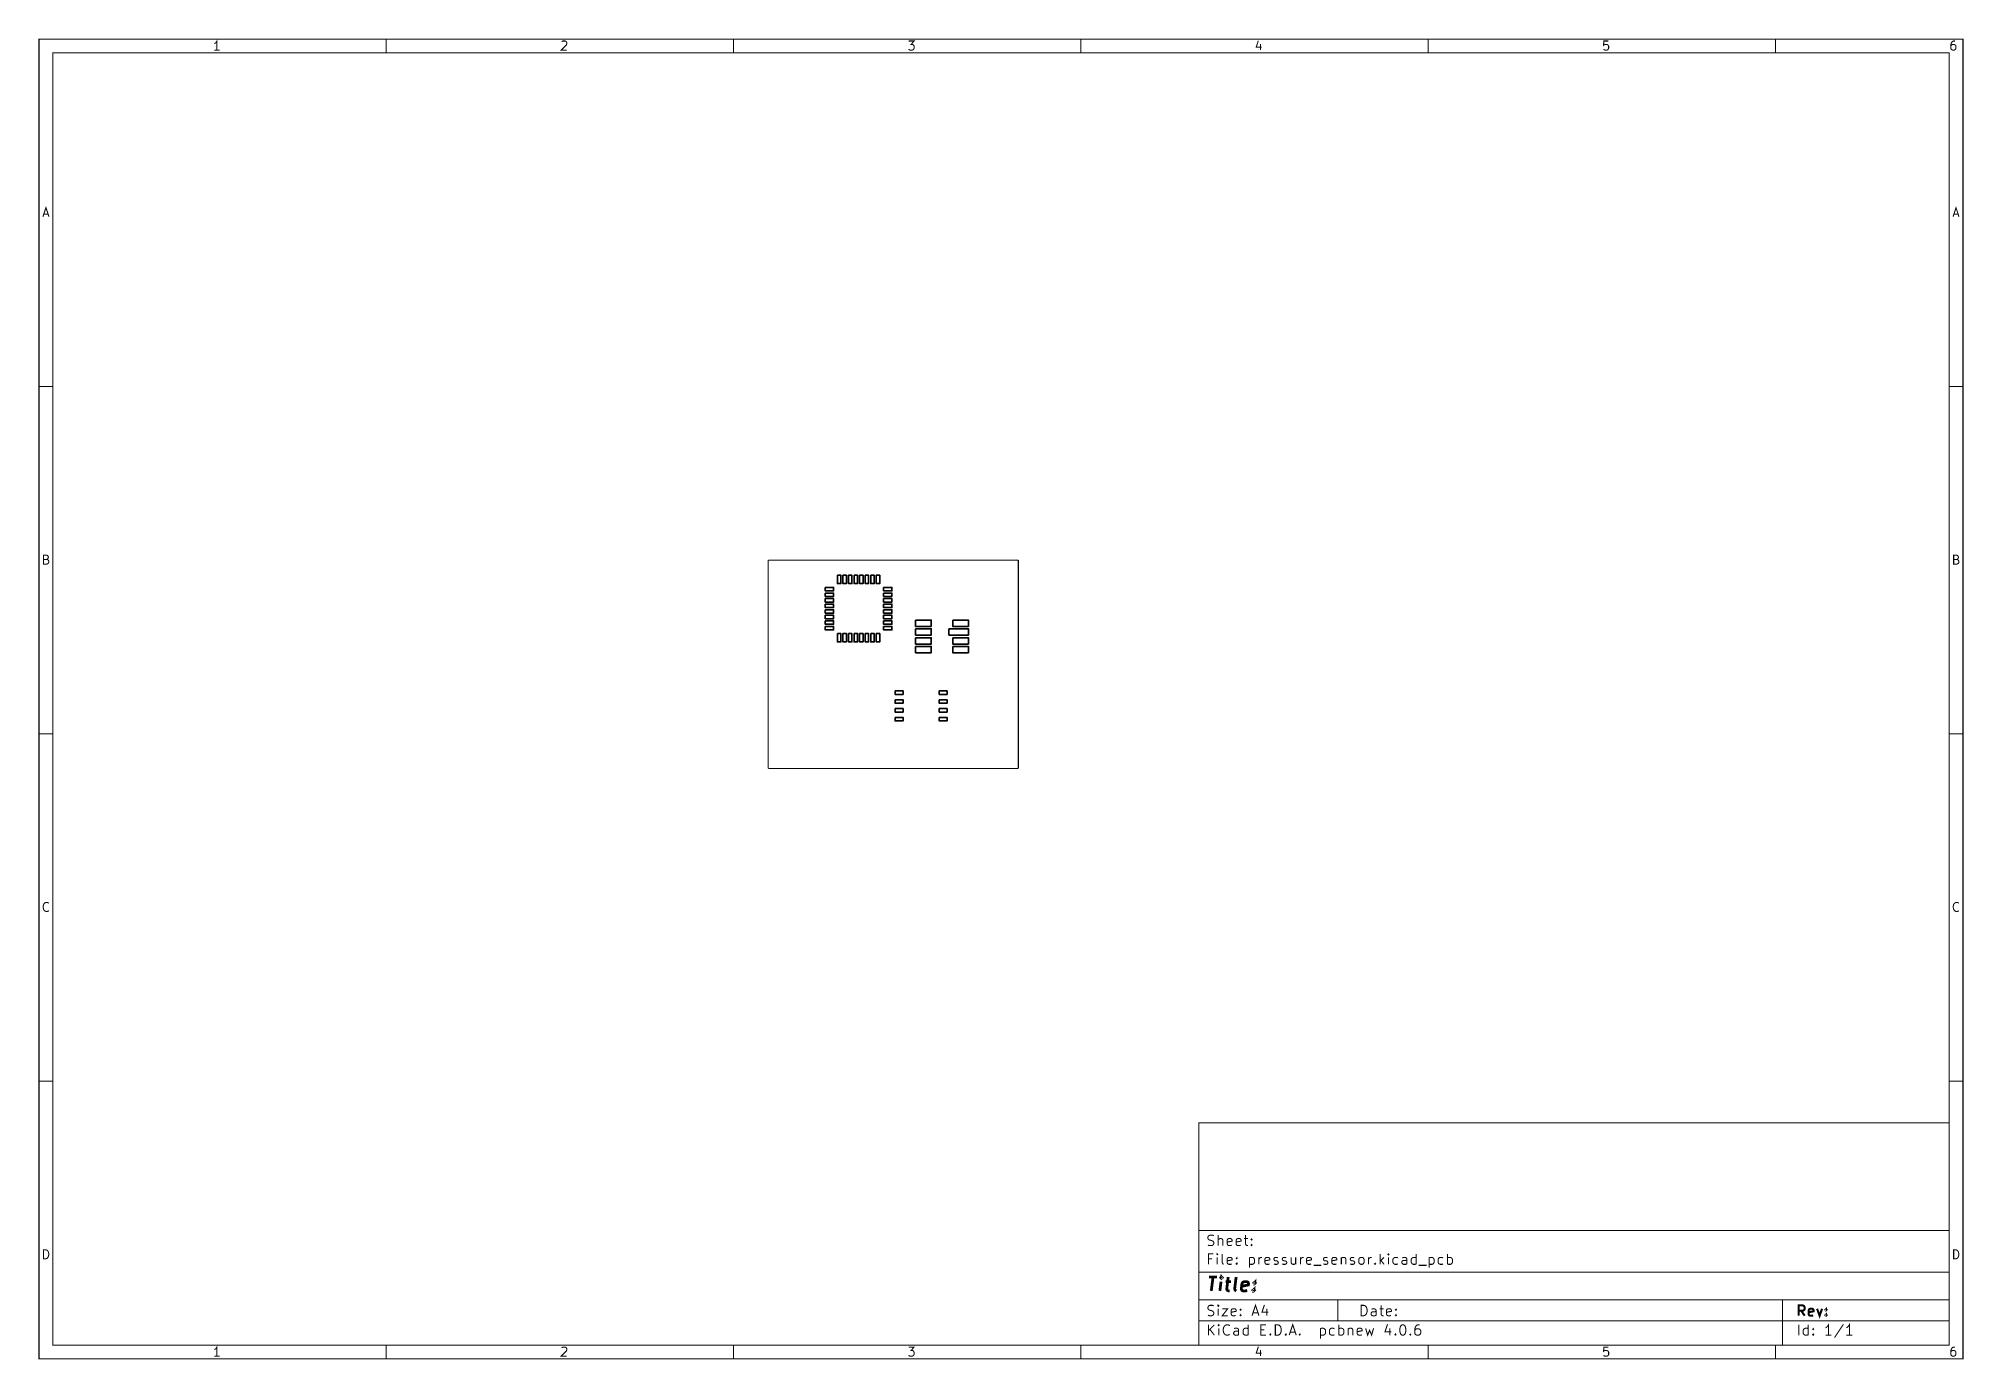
# Model space of a CAD drawing. Extents: x 0.4 to 11.3, y 0.4 to 7.9.
import ezdxf

# ---------------------------------------------------------------- set-up
doc = ezdxf.new("R2010")
doc.units = 0
doc.layers.get('0').update_dxf_attribs({"linetype": 'CONTINUOUS'})

msp = doc.modelspace()

# ---------------------------------------------------------------- linework, layer by layer
at = {"color": 0, "const_width": 0.005906}
for points in [[(0.393718, 7.87429), (11.2993, 7.87429), (11.2993, 0.393664), (0.393718, 0.393664), (0.393718, 7.87429)], [(0.472439, 7.79557), (11.2205, 7.79557), (11.2205, 0.472385), (0.472439, 0.472385), (0.472439, 7.79557)], [(6.96858, 1.73232), (11.2205, 1.73232), (11.2205, 0.472439), (6.96858, 0.472439), (6.96858, 1.73232)], [(0.419596, 0.961426), (0.419596, 1.01264), (0.431803, 1.01264), (0.439074, 1.0102), (0.444011, 1.00532), (0.446397, 1.00043), (0.448893, 0.990722), (0.448893, 0.983399), (0.446397, 0.973633), (0.444011, 0.968696), (0.439074, 0.963867), (0.431803, 0.961426), (0.419596, 0.961426)], [(11.2465, 0.961426), (11.2465, 1.01264), (11.2587, 1.01264), (11.266, 1.0102), (11.2708, 1.00532), (11.2733, 1.00043), (11.2757, 0.990722), (11.2757, 0.983399), (11.2733, 0.973633), (11.2708, 0.968696), (11.266, 0.963867), (11.2587, 0.961426), (11.2465, 0.961426)], [(7.88531, 0.930012), (7.87972, 0.932835), (7.8769, 0.93571), (7.87408, 0.941297), (7.87408, 0.958117), (7.8769, 0.963813), (7.87972, 0.966635), (7.88531, 0.969401), (7.89372, 0.969401), (7.89942, 0.966635), (7.90218, 0.963813), (7.905, 0.958117), (7.905, 0.941297), (7.90218, 0.93571), (7.89942, 0.932835), (7.89372, 0.930012), (7.88531, 0.930012)], [(7.88807, 0.638726), (7.88807, 0.6977), (7.90218, 0.6977), (7.9106, 0.694933), (7.91618, 0.689344), (7.919, 0.683703), (7.92188, 0.672418), (7.92188, 0.664008), (7.919, 0.652724), (7.91618, 0.647136), (7.9106, 0.641493), (7.90218, 0.638726), (7.88807, 0.638726)], [(7.40158, 0.528537), (7.40158, 0.587511), (7.41569, 0.587511), (7.4241, 0.584744), (7.42969, 0.579101), (7.43251, 0.573406), (7.43539, 0.562229), (7.43539, 0.553819), (7.43251, 0.542535), (7.42969, 0.536893), (7.4241, 0.531304), (7.41569, 0.528537), (7.40158, 0.528537)], [(8.12147, 0.587511), (8.12711, 0.587511), (8.13282, 0.584744), (8.13558, 0.581922), (8.1384, 0.576335), (8.14117, 0.564996), (8.14117, 0.550944), (8.1384, 0.53966), (8.13558, 0.534125), (8.13282, 0.531304), (8.12711, 0.528537), (8.12147, 0.528537), (8.11589, 0.531304), (8.11313, 0.534125), (8.11029, 0.53966), (8.10747, 0.550944), (8.10747, 0.564996), (8.11029, 0.576335), (8.11313, 0.581922), (8.11589, 0.584744), (8.12147, 0.587511)]]:
    msp.add_lwpolyline(points, close=True, dxfattribs=at)
at = {"color": 0}
for points, const_width in [([(1.40229, 7.81179), (1.40229, 7.86301), (1.3974, 7.85562), (1.39253, 7.85081), (1.3877, 7.84842)], 0.005906), ([(2.36219, 7.79562), (2.36219, 7.87429)], 0.005906), ([(3.35618, 7.85812), (3.35861, 7.86063), (3.3635, 7.86301), (3.37571, 7.86301), (3.38049, 7.86063), (3.38297, 7.85812), (3.38542, 7.85331), (3.38542, 7.84842), (3.38297, 7.8411), (3.35368, 7.81179), (3.38542, 7.81179)], 0.005906), ([(4.33068, 7.79562), (4.33068, 7.87429)], 0.005906), ([(5.32221, 7.86301), (5.35389, 7.86301), (5.33681, 7.84353), (5.34418, 7.84353), (5.34901, 7.8411), (5.35151, 7.8386), (5.35389, 7.83382), (5.35389, 7.82161), (5.35151, 7.81674), (5.34901, 7.81429), (5.34418, 7.81179), (5.32949, 7.81179), (5.32471, 7.81429), (5.32221, 7.81674)], 0.005906), ([(6.29921, 7.79562), (6.29921, 7.87429)], 0.005906), ([(7.30528, 7.8654), (7.29318, 7.82894), (7.32482, 7.82894)], 0.005906), ([(8.26768, 7.79562), (8.26768, 7.87429)], 0.005906), ([(9.28847, 7.86301), (9.26411, 7.86301), (9.26172, 7.8386), (9.26411, 7.8411), (9.26899, 7.84353), (9.28119, 7.84353), (9.28597, 7.8411), (9.28847, 7.8386), (9.2909, 7.83382), (9.2909, 7.82161), (9.28847, 7.81674), (9.28597, 7.81429), (9.28119, 7.81179), (9.26899, 7.81179), (9.26411, 7.81429), (9.26172, 7.81674)], 0.005906), ([(10.2362, 7.79562), (10.2362, 7.87429)], 0.005906), ([(11.2545, 7.86301), (11.2448, 7.86301), (11.2399, 7.86063), (11.2375, 7.85812), (11.2326, 7.85081), (11.2302, 7.8411), (11.2302, 7.82161), (11.2326, 7.81674), (11.235, 7.81429), (11.2399, 7.81179), (11.2497, 7.81179), (11.2545, 7.81429), (11.257, 7.81674), (11.2594, 7.82161), (11.2594, 7.83382), (11.257, 7.8386), (11.2545, 7.8411), (11.2497, 7.84353), (11.2399, 7.84353), (11.235, 7.8411), (11.2326, 7.8386), (11.2302, 7.83382)], 0.005906), ([(1.41689, 7.81179), (1.3877, 7.81179)], 0.005906), ([(7.31749, 7.84592), (7.31749, 7.81179)], 0.005906), ([(0.416015, 6.86692), (0.432997, 6.91813), (0.450087, 6.86692)], 0.005906), ([(0.42079, 6.88162), (0.445204, 6.88162)], 0.005906), ([(11.2428, 6.86692), (11.2599, 6.91813), (11.2769, 6.86692)], 0.005906), ([(11.2477, 6.88162), (11.2721, 6.88162)], 0.005906), ([(0.393718, 5.90582), (0.472385, 5.90582)], 0.005906), ([(11.2992, 5.90582), (11.2205, 5.90582)], 0.005906), ([(0.436686, 4.92524), (0.444011, 4.92279), (0.446397, 4.92042), (0.448893, 4.91553), (0.448893, 4.90821), (0.446397, 4.90332), (0.444011, 4.90093), (0.439074, 4.89844), (0.419596, 4.89844), (0.419596, 4.9496), (0.436686, 4.9496), (0.441624, 4.94721), (0.444011, 4.94472), (0.446397, 4.93994), (0.446397, 4.935), (0.444011, 4.93012), (0.441624, 4.92774), (0.436686, 4.92524), (0.419596, 4.92524)], 0.005906), ([(11.2635, 4.92524), (11.2708, 4.92279), (11.2733, 4.92042), (11.2757, 4.91553), (11.2757, 4.90821), (11.2733, 4.90332), (11.2708, 4.90093), (11.266, 4.89844), (11.2465, 4.89844), (11.2465, 4.9496), (11.2635, 4.9496), (11.2684, 4.94721), (11.2708, 4.94472), (11.2733, 4.93994), (11.2733, 4.935), (11.2708, 4.93012), (11.2684, 4.92774), (11.2635, 4.92524), (11.2465, 4.92524)], 0.005906), ([(0.393718, 3.93733), (0.472385, 3.93733)], 0.005906), ([(11.2992, 3.93733), (11.2205, 3.93733)], 0.005906), ([(0.448893, 2.93485), (0.446397, 2.9324), (0.439074, 2.9299), (0.43419, 2.9299), (0.426921, 2.9324), (0.422092, 2.93722), (0.419596, 2.94211), (0.41721, 2.95193), (0.41721, 2.95921), (0.419596, 2.96892), (0.422092, 2.97379), (0.426921, 2.97874), (0.43419, 2.98113), (0.439074, 2.98113), (0.446397, 2.97874), (0.448893, 2.97624)], 0.005906), ([(11.2757, 2.93485), (11.2733, 2.9324), (11.266, 2.9299), (11.2611, 2.9299), (11.2538, 2.9324), (11.2489, 2.93722), (11.2465, 2.94211), (11.244, 2.95193), (11.244, 2.95921), (11.2465, 2.96892), (11.2489, 2.97379), (11.2538, 2.97874), (11.2611, 2.98113), (11.266, 2.98113), (11.2733, 2.97874), (11.2757, 2.97624)], 0.005906), ([(0.393718, 1.96881), (0.472385, 1.96881)], 0.005906), ([(11.2992, 1.96881), (11.2205, 1.96881)], 0.005906), ([(6.96847, 1.12212), (11.2205, 1.12212)], 0.005906), ([(7.01921, 1.03912), (7.02761, 1.0363), (7.04172, 1.0363), (7.04731, 1.03912), (7.05007, 1.04199), (7.0529, 1.04763), (7.0529, 1.05322), (7.05007, 1.05881), (7.04731, 1.06163), (7.04172, 1.0644), (7.03039, 1.06733), (7.02479, 1.0701), (7.02197, 1.07292), (7.01921, 1.07845), (7.01921, 1.08409), (7.02197, 1.08984), (7.02479, 1.09261), (7.03039, 1.09543), (7.04449, 1.09543), (7.0529, 1.09261)], 0.005906), ([(7.07818, 1.0363), (7.07818, 1.09543)], 0.005906), ([(7.23292, 1.09543), (7.23292, 1.04481), (7.23568, 1.03912), (7.24132, 1.0363), (7.2469, 1.0363)], 0.005906), ([(7.02197, 0.930012), (7.02197, 0.989094), (7.05007, 0.989094)], 0.005906), ([(7.0726, 0.989094), (7.06976, 0.986328), (7.0726, 0.983507), (7.07542, 0.986328), (7.0726, 0.989094), (7.0726, 0.983507)], 0.005906), ([(7.10351, 1.0363), (7.10351, 1.06733), (7.10069, 1.07292), (7.09511, 1.07574), (7.08669, 1.07574), (7.081, 1.07292), (7.07818, 1.0701)], 0.005906), ([(7.1091, 0.930012), (7.10351, 0.932835), (7.10069, 0.938531), (7.10069, 0.989094)], 0.005906), ([(7.15408, 1.03912), (7.14849, 1.0363), (7.13732, 1.0363), (7.13162, 1.03912), (7.12879, 1.04481), (7.12879, 1.06733), (7.13162, 1.07292), (7.13732, 1.07574), (7.14849, 1.07574), (7.15408, 1.07292), (7.15701, 1.06733), (7.15701, 1.06163), (7.12879, 1.05604)], 0.005906), ([(7.20481, 1.03912), (7.19911, 1.0363), (7.18787, 1.0363), (7.18229, 1.03912), (7.17947, 1.04481), (7.17947, 1.06733), (7.18229, 1.07292), (7.18787, 1.07574), (7.19911, 1.07574), (7.20481, 1.07292), (7.20757, 1.06733), (7.20757, 1.06163), (7.17947, 1.05604)], 0.005906), ([(7.22439, 1.07574), (7.2469, 1.07574)], 0.005906), ([(7.2666, 1.07292), (7.26938, 1.0701), (7.2666, 1.06733), (7.26378, 1.0701), (7.2666, 1.07292), (7.2666, 1.06733)], 0.005906), ([(7.2666, 1.04199), (7.26938, 1.03912), (7.2666, 1.0363), (7.26378, 1.03912), (7.2666, 1.04199), (7.2666, 1.0363)], 0.005906), ([(7.99501, 0.930012), (7.99501, 0.989094)], 0.005906), ([(8.04281, 0.989094), (8.03999, 0.986328), (8.04281, 0.983507), (8.04557, 0.986328), (8.04281, 0.989094), (8.04281, 0.983507)], 0.005906), ([(8.20031, 0.930012), (8.20031, 0.989094)], 0.005906), ([(8.37739, 0.930012), (8.37739, 0.989094)], 0.005906), ([(6.96847, 0.885906), (11.2205, 0.885906)], 0.005906), ([(7.04172, 0.960992), (7.02197, 0.960992)], 0.005906), ([(7.0726, 0.930012), (7.0726, 0.969401)], 0.005906), ([(7.097, 0.858128), (7.09272, 0.854438), (7.09597, 0.85064), (7.10021, 0.854438), (7.097, 0.858128), (7.09597, 0.85064)], 0.015748), ([(7.15408, 0.932835), (7.14849, 0.930012), (7.13732, 0.930012), (7.13162, 0.932835), (7.12879, 0.938531), (7.12879, 0.960992), (7.13162, 0.966635), (7.13732, 0.969401), (7.14849, 0.969401), (7.15408, 0.966635), (7.15701, 0.960992), (7.15701, 0.955296), (7.12879, 0.949707)], 0.005906), ([(7.18229, 0.966635), (7.18511, 0.963813), (7.18229, 0.960992), (7.17947, 0.963813), (7.18229, 0.966635), (7.18229, 0.960992)], 0.005906), ([(7.18229, 0.93571), (7.18511, 0.932835), (7.18229, 0.930012), (7.17947, 0.932835), (7.18229, 0.93571), (7.18229, 0.930012)], 0.005906), ([(7.25538, 0.969401), (7.25538, 0.910319)], 0.005906), ([(7.25538, 0.966635), (7.26101, 0.969401), (7.27229, 0.969401), (7.27789, 0.966635), (7.28071, 0.963813), (7.28347, 0.958117), (7.28347, 0.941297), (7.28071, 0.93571), (7.27789, 0.932835), (7.27229, 0.930012), (7.26101, 0.930012), (7.25538, 0.932835)], 0.005906), ([(7.30881, 0.930012), (7.30881, 0.969401)], 0.005906), ([(7.30881, 0.958117), (7.31158, 0.963813), (7.3144, 0.966635), (7.3201, 0.969401), (7.32568, 0.969401)], 0.005906), ([(7.36789, 0.932835), (7.36219, 0.930012), (7.35101, 0.930012), (7.34538, 0.932835), (7.34261, 0.938531), (7.34261, 0.960992), (7.34538, 0.966635), (7.35101, 0.969401), (7.36219, 0.969401), (7.36789, 0.966635), (7.37071, 0.960992), (7.37071, 0.955296), (7.34261, 0.949707)], 0.005906), ([(7.39318, 0.932835), (7.39882, 0.930012), (7.41, 0.930012), (7.41569, 0.932835), (7.41851, 0.938531), (7.41851, 0.941297), (7.41569, 0.94694), (7.41, 0.949707), (7.40158, 0.949707), (7.396, 0.952528), (7.39318, 0.958117), (7.39318, 0.960992), (7.396, 0.966635), (7.40158, 0.969401), (7.41, 0.969401), (7.41569, 0.966635)], 0.005906), ([(7.44097, 0.932835), (7.44661, 0.930012), (7.4579, 0.930012), (7.46349, 0.932835), (7.46631, 0.938531), (7.46631, 0.941297), (7.46349, 0.94694), (7.4579, 0.949707), (7.44937, 0.949707), (7.44379, 0.952528), (7.44097, 0.958117), (7.44097, 0.960992), (7.44379, 0.966635), (7.44937, 0.969401), (7.4579, 0.969401), (7.46349, 0.966635)], 0.005906), ([(7.4916, 0.969401), (7.4916, 0.938531), (7.49442, 0.932835), (7.5, 0.930012), (7.50851, 0.930012), (7.51411, 0.932835), (7.51688, 0.93571)], 0.005906), ([(7.51688, 0.969401), (7.51688, 0.930012)], 0.005906), ([(7.54497, 0.930012), (7.54497, 0.969401)], 0.005906), ([(7.54497, 0.958117), (7.54779, 0.963813), (7.55067, 0.966635), (7.55632, 0.969401), (7.5619, 0.969401)], 0.005906), ([(7.60411, 0.932835), (7.59847, 0.930012), (7.58718, 0.930012), (7.5816, 0.932835), (7.57878, 0.938531), (7.57878, 0.960992), (7.5816, 0.966635), (7.58718, 0.969401), (7.59847, 0.969401), (7.60411, 0.966635), (7.60688, 0.960992), (7.60688, 0.955296), (7.57878, 0.949707)], 0.005906), ([(7.61811, 0.924425), (7.66308, 0.924425)], 0.005906), ([(7.67437, 0.932835), (7.68001, 0.930012), (7.69129, 0.930012), (7.69689, 0.932835), (7.69971, 0.938531), (7.69971, 0.941297), (7.69689, 0.94694), (7.69129, 0.949707), (7.68278, 0.949707), (7.67719, 0.952528), (7.67437, 0.958117), (7.67437, 0.960992), (7.67719, 0.966635), (7.68278, 0.969401), (7.69129, 0.969401), (7.69689, 0.966635)], 0.005906), ([(7.7475, 0.932835), (7.74192, 0.930012), (7.73058, 0.930012), (7.72499, 0.932835), (7.72217, 0.938531), (7.72217, 0.960992), (7.72499, 0.966635), (7.73058, 0.969401), (7.74192, 0.969401), (7.7475, 0.966635), (7.75028, 0.960992), (7.75028, 0.955296), (7.72217, 0.949707)], 0.005906), ([(7.77561, 0.969401), (7.77561, 0.930012)], 0.005906), ([(7.77561, 0.963813), (7.77838, 0.966635), (7.78407, 0.969401), (7.79249, 0.969401), (7.79807, 0.966635), (7.80089, 0.960992), (7.80089, 0.930012)], 0.005906), ([(7.82617, 0.932835), (7.83188, 0.930012), (7.8431, 0.930012), (7.84868, 0.932835), (7.85161, 0.938531), (7.85161, 0.941297), (7.84868, 0.94694), (7.8431, 0.949707), (7.83469, 0.949707), (7.8291, 0.952528), (7.82617, 0.958117), (7.82617, 0.960992), (7.8291, 0.966635), (7.83469, 0.969401), (7.8431, 0.969401), (7.84868, 0.966635)], 0.005906), ([(7.93028, 0.930012), (7.93028, 0.969401)], 0.005906), ([(7.93028, 0.958117), (7.93311, 0.963813), (7.93587, 0.966635), (7.94151, 0.969401), (7.94721, 0.969401)], 0.005906), ([(7.9669, 0.93571), (7.96967, 0.932835), (7.9669, 0.930012), (7.96397, 0.932835), (7.9669, 0.93571), (7.9669, 0.930012)], 0.005906), ([(8.01747, 0.969401), (7.99501, 0.94694)], 0.005906), ([(8.0006, 0.952528), (8.01747, 0.930012)], 0.005906), ([(8.04281, 0.930012), (8.04281, 0.969401)], 0.005906), ([(8.09619, 0.932835), (8.0906, 0.930012), (8.07932, 0.930012), (8.07368, 0.932835), (8.0709, 0.93571), (8.06808, 0.941297), (8.06808, 0.958117), (8.0709, 0.963813), (8.07368, 0.966635), (8.07932, 0.969401), (8.0906, 0.969401), (8.09619, 0.966635)], 0.005906), ([(8.14681, 0.932835), (8.14117, 0.930012), (8.12711, 0.930012), (8.12147, 0.932835), (8.11871, 0.938531), (8.11871, 0.944119), (8.12147, 0.949707), (8.12711, 0.952528), (8.14117, 0.952528), (8.14681, 0.955296)], 0.005906), ([(8.14681, 0.930012), (8.14681, 0.960992), (8.14399, 0.966635), (8.1384, 0.969401), (8.12711, 0.969401), (8.12147, 0.966635)], 0.005906), ([(8.20031, 0.932835), (8.19461, 0.930012), (8.18338, 0.930012), (8.17779, 0.932835), (8.17497, 0.93571), (8.1721, 0.941297), (8.1721, 0.958117), (8.17497, 0.963813), (8.17779, 0.966635), (8.18338, 0.969401), (8.19461, 0.969401), (8.20031, 0.966635)], 0.005906), ([(8.21431, 0.924425), (8.25928, 0.924425)], 0.005906), ([(8.27339, 0.969401), (8.27339, 0.910319)], 0.005906), ([(8.27339, 0.966635), (8.27897, 0.969401), (8.29031, 0.969401), (8.2959, 0.966635), (8.29872, 0.963813), (8.30149, 0.958117), (8.30149, 0.941297), (8.29872, 0.93571), (8.2959, 0.932835), (8.29031, 0.930012), (8.27897, 0.930012), (8.27339, 0.932835)], 0.005906), ([(8.35211, 0.932835), (8.34651, 0.930012), (8.33518, 0.930012), (8.32958, 0.932835), (8.32676, 0.93571), (8.324, 0.941297), (8.324, 0.958117), (8.32676, 0.963813), (8.32958, 0.966635), (8.33518, 0.969401), (8.34651, 0.969401), (8.35211, 0.966635)], 0.005906), ([(8.37739, 0.966635), (8.38308, 0.969401), (8.39432, 0.969401), (8.3999, 0.966635), (8.40267, 0.963813), (8.40549, 0.958117), (8.40549, 0.941297), (8.40267, 0.93571), (8.3999, 0.932835), (8.39432, 0.930012), (8.38308, 0.930012), (8.37739, 0.932835)], 0.005906), ([(7.02572, 0.858128), (7.07069, 0.858128)], 0.015748), ([(7.03842, 0.779406), (7.04818, 0.858128)], 0.015748), ([(7.08708, 0.779406), (7.09369, 0.831922)], 0.015748), ([(7.1199, 0.831922), (7.1499, 0.831922)], 0.015748), ([(7.1345, 0.858128), (7.12597, 0.790636), (7.12879, 0.783094), (7.1359, 0.779406), (7.14339, 0.779406)], 0.015748), ([(7.18088, 0.779406), (7.17378, 0.783094), (7.17101, 0.790636), (7.17947, 0.858128)], 0.015748), ([(7.24132, 0.783094), (7.2334, 0.779406), (7.21838, 0.779406), (7.21132, 0.783094), (7.2085, 0.790636), (7.21229, 0.820637), (7.2169, 0.828125), (7.22487, 0.831922), (7.2399, 0.831922), (7.2469, 0.828125), (7.24978, 0.820637), (7.24881, 0.813097), (7.21039, 0.80561)], 0.015748), ([(7.27929, 0.786893), (7.28261, 0.783094), (7.27832, 0.779406), (7.27513, 0.783094), (7.27929, 0.786893), (7.27832, 0.779406)], 0.015748), ([(7.2844, 0.828125), (7.28771, 0.824382), (7.28347, 0.820637), (7.28022, 0.824382), (7.2844, 0.828125), (7.28347, 0.820637)], 0.015748), ([(6.96847, 0.728407), (11.2205, 0.728407)], 0.005906), ([(7.01921, 0.641493), (7.02761, 0.638726), (7.04172, 0.638726), (7.04731, 0.641493), (7.05007, 0.644314), (7.0529, 0.649903), (7.0529, 0.655599), (7.05007, 0.661187), (7.04731, 0.664008), (7.04172, 0.666829), (7.03039, 0.669596), (7.02479, 0.672418), (7.02197, 0.675239), (7.01921, 0.680881), (7.01921, 0.686524), (7.02197, 0.692111), (7.02479, 0.694933), (7.03039, 0.6977), (7.04449, 0.6977), (7.0529, 0.694933)], 0.005906), ([(7.07818, 0.6977), (7.07542, 0.694933), (7.07818, 0.692111), (7.081, 0.694933), (7.07818, 0.6977), (7.07818, 0.692111)], 0.005906), ([(7.07818, 0.638726), (7.07818, 0.678114)], 0.005906), ([(7.10069, 0.678114), (7.13162, 0.678114), (7.10069, 0.638726), (7.13162, 0.638726)], 0.005906), ([(7.1766, 0.641493), (7.17101, 0.638726), (7.15978, 0.638726), (7.15408, 0.641493), (7.15132, 0.647136), (7.15132, 0.669596), (7.15408, 0.675239), (7.15978, 0.678114), (7.17101, 0.678114), (7.1766, 0.675239), (7.17947, 0.669596), (7.17947, 0.664008), (7.15132, 0.658421)], 0.005906), ([(7.20481, 0.675239), (7.20757, 0.672418), (7.20481, 0.669596), (7.20187, 0.672418), (7.20481, 0.675239), (7.20481, 0.669596)], 0.005906), ([(7.26938, 0.638726), (7.28911, 0.6977), (7.30881, 0.638726)], 0.005906), ([(7.27513, 0.655599), (7.30317, 0.655599)], 0.005906), ([(7.33968, 0.700629), (7.32568, 0.658421), (7.36219, 0.658421)], 0.005906), ([(7.35379, 0.678114), (7.35379, 0.638726)], 0.005906), ([(7.75592, 0.728407), (7.75592, 0.610297)], 0.005906), ([(7.9725, 0.641493), (7.9669, 0.638726), (7.95281, 0.638726), (7.94721, 0.641493), (7.94439, 0.647136), (7.94439, 0.652724), (7.94721, 0.658421), (7.95281, 0.661187), (7.9669, 0.661187), (7.9725, 0.664008)], 0.005906), ([(7.9725, 0.638726), (7.9725, 0.669596), (7.96967, 0.675239), (7.96397, 0.678114), (7.95281, 0.678114), (7.94721, 0.675239)], 0.005906), ([(7.99219, 0.678114), (8.01471, 0.678114)], 0.005906), ([(8.0006, 0.6977), (8.0006, 0.647136), (8.00342, 0.641493), (8.009, 0.638726), (8.01471, 0.638726)], 0.005906), ([(8.05681, 0.641493), (8.05122, 0.638726), (8.03999, 0.638726), (8.03429, 0.641493), (8.03147, 0.647136), (8.03147, 0.669596), (8.03429, 0.675239), (8.03999, 0.678114), (8.05122, 0.678114), (8.05681, 0.675239), (8.05968, 0.669596), (8.05968, 0.664008), (8.03147, 0.658421)], 0.005906), ([(8.08501, 0.675239), (8.08778, 0.672418), (8.08501, 0.669596), (8.08219, 0.672418), (8.08501, 0.675239), (8.08501, 0.669596)], 0.005906), ([(10.2756, 0.728407), (10.2756, 0.472493)], 0.005906), ([(10.3684, 0.638726), (10.3684, 0.6977), (10.3909, 0.6977), (10.3965, 0.694933), (10.3994, 0.692111), (10.4022, 0.686524), (10.4022, 0.678114), (10.3994, 0.672418), (10.3965, 0.669596), (10.3909, 0.666829), (10.3684, 0.666829)], 0.011811), ([(10.4022, 0.638726), (10.3825, 0.666829)], 0.011811), ([(10.45, 0.641493), (10.4444, 0.638726), (10.4331, 0.638726), (10.4275, 0.641493), (10.4247, 0.647136), (10.4247, 0.669596), (10.4275, 0.675239), (10.4331, 0.678114), (10.4444, 0.678114), (10.45, 0.675239), (10.4528, 0.669596), (10.4528, 0.664008), (10.4247, 0.658421)], 0.011811), ([(10.4725, 0.678114), (10.4865, 0.638726), (10.5006, 0.678114)], 0.011811), ([(10.5231, 0.644314), (10.5259, 0.641493), (10.5231, 0.638726), (10.5203, 0.641493), (10.5231, 0.644314), (10.5231, 0.638726)], 0.011811), ([(10.5231, 0.675239), (10.5259, 0.672418), (10.5231, 0.669596), (10.5203, 0.672418), (10.5231, 0.675239), (10.5231, 0.669596)], 0.011811), ([(6.96847, 0.610297), (11.2205, 0.610297)], 0.005906), ([(7.02197, 0.528537), (7.02197, 0.587511)], 0.005906), ([(7.05572, 0.587511), (7.02197, 0.553819)], 0.005906), ([(7.05572, 0.528537), (7.03039, 0.562229)], 0.005906), ([(7.081, 0.587511), (7.07818, 0.584744), (7.081, 0.581922), (7.08376, 0.584744), (7.081, 0.587511), (7.081, 0.581922)], 0.005906), ([(7.081, 0.528537), (7.081, 0.567817)], 0.005906), ([(7.1429, 0.534125), (7.14008, 0.531304), (7.13162, 0.528537), (7.12597, 0.528537), (7.11757, 0.531304), (7.11199, 0.536893), (7.1091, 0.542535), (7.10628, 0.553819), (7.10628, 0.562229), (7.1091, 0.573406), (7.11199, 0.579101), (7.11757, 0.584744), (7.12597, 0.587511), (7.13162, 0.587511), (7.14008, 0.584744), (7.1429, 0.581922)], 0.005906), ([(7.19347, 0.531304), (7.18787, 0.528537), (7.17378, 0.528537), (7.16818, 0.531304), (7.16542, 0.536893), (7.16542, 0.542535), (7.16818, 0.548122), (7.17378, 0.550944), (7.18787, 0.550944), (7.19347, 0.553819)], 0.005906), ([(7.19347, 0.528537), (7.19347, 0.559353), (7.19069, 0.564996), (7.18511, 0.567817), (7.17378, 0.567817), (7.16818, 0.564996)], 0.005906), ([(7.20481, 0.644314), (7.20757, 0.641493), (7.20481, 0.638726), (7.20187, 0.641493), (7.20481, 0.644314), (7.20481, 0.638726)], 0.005906), ([(7.2469, 0.531304), (7.24132, 0.528537), (7.23008, 0.528537), (7.22439, 0.531304), (7.22157, 0.534125), (7.21881, 0.53966), (7.21881, 0.55664), (7.22157, 0.562229), (7.22439, 0.564996), (7.23008, 0.567817), (7.24132, 0.567817), (7.2469, 0.564996)], 0.005906), ([(7.2469, 0.528537), (7.2469, 0.587511)], 0.005906), ([(7.34819, 0.528537), (7.3201, 0.528537), (7.3201, 0.587511), (7.34819, 0.587511)], 0.005906), ([(7.3201, 0.559353), (7.33968, 0.559353)], 0.005906), ([(7.48042, 0.528537), (7.5, 0.587511), (7.51969, 0.528537)], 0.005906), ([(7.486, 0.545301), (7.51411, 0.545301)], 0.005906), ([(7.6575, 0.567817), (7.6575, 0.508843)], 0.005906), ([(7.6575, 0.564996), (7.66308, 0.567817), (7.67437, 0.567817), (7.68001, 0.564996), (7.68278, 0.562229), (7.6856, 0.55664), (7.6856, 0.53966), (7.68278, 0.534125), (7.68001, 0.531304), (7.67437, 0.528537), (7.66308, 0.528537), (7.6575, 0.531304)], 0.005906), ([(7.73628, 0.531304), (7.73058, 0.528537), (7.7194, 0.528537), (7.71382, 0.531304), (7.71089, 0.534125), (7.70811, 0.53966), (7.70811, 0.55664), (7.71089, 0.562229), (7.71382, 0.564996), (7.7194, 0.567817), (7.73058, 0.567817), (7.73628, 0.564996)], 0.005906), ([(7.76161, 0.528537), (7.76161, 0.587511)], 0.005906), ([(7.76161, 0.564996), (7.76719, 0.567817), (7.77838, 0.567817), (7.78407, 0.564996), (7.78689, 0.562229), (7.78971, 0.55664), (7.78971, 0.53966), (7.78689, 0.534125), (7.78407, 0.531304), (7.77838, 0.528537), (7.76719, 0.528537), (7.76161, 0.531304)], 0.005906), ([(7.815, 0.567817), (7.815, 0.528537)], 0.005906), ([(7.815, 0.562229), (7.81782, 0.564996), (7.8234, 0.567817), (7.83188, 0.567817), (7.83751, 0.564996), (7.84028, 0.559353), (7.84028, 0.528537)], 0.005906), ([(7.8909, 0.531304), (7.88531, 0.528537), (7.87408, 0.528537), (7.86838, 0.531304), (7.86561, 0.536893), (7.86561, 0.559353), (7.86838, 0.564996), (7.87408, 0.567817), (7.88531, 0.567817), (7.8909, 0.564996), (7.89372, 0.559353), (7.89372, 0.553819), (7.86561, 0.548122)], 0.005906), ([(7.91342, 0.567817), (7.92469, 0.528537), (7.93587, 0.55664), (7.94721, 0.528537), (7.95839, 0.567817)], 0.005906), ([(8.03722, 0.590332), (8.02311, 0.548122), (8.05968, 0.548122)], 0.005906), ([(8.05122, 0.567817), (8.05122, 0.528537)], 0.005906), ([(8.08501, 0.644314), (8.08778, 0.641493), (8.08501, 0.638726), (8.08219, 0.641493), (8.08501, 0.644314), (8.08501, 0.638726)], 0.005906), ([(8.21989, 0.587511), (8.20871, 0.587511), (8.20307, 0.584744), (8.20031, 0.581922), (8.19461, 0.573406), (8.19179, 0.562229), (8.19179, 0.53966), (8.19461, 0.534125), (8.19738, 0.531304), (8.20307, 0.528537), (8.21431, 0.528537), (8.21989, 0.531304), (8.22282, 0.534125), (8.22558, 0.53966), (8.22558, 0.553819), (8.22282, 0.559353), (8.21989, 0.562229), (8.21431, 0.564996), (8.20307, 0.564996), (8.19738, 0.562229), (8.19461, 0.559353), (8.19179, 0.553819)], 0.005906), ([(10.3684, 0.528537), (10.3684, 0.587511)], 0.005906), ([(10.4219, 0.531304), (10.4162, 0.528537), (10.405, 0.528537), (10.3994, 0.531304), (10.3965, 0.534125), (10.3937, 0.53966), (10.3937, 0.55664), (10.3965, 0.562229), (10.3994, 0.564996), (10.405, 0.567817), (10.4162, 0.567817), (10.4219, 0.564996)], 0.005906), ([(10.4219, 0.528537), (10.4219, 0.587511)], 0.005906), ([(10.45, 0.564996), (10.4528, 0.562229), (10.45, 0.559353), (10.4472, 0.562229), (10.45, 0.564996), (10.45, 0.559353)], 0.005906), ([(10.5372, 0.528537), (10.5372, 0.587511), (10.5315, 0.579101), (10.5259, 0.573406), (10.5203, 0.570637)], 0.005906), ([(10.6215, 0.590332), (10.5709, 0.514432)], 0.005906), ([(10.6553, 0.528537), (10.6553, 0.587511), (10.6496, 0.579101), (10.644, 0.573406), (10.6384, 0.570637)], 0.005906), ([(1.40229, 0.409993), (1.40229, 0.4611), (1.3974, 0.453831), (1.39253, 0.449001), (1.3877, 0.446506)], 0.005906), ([(2.36219, 0.472493), (2.36219, 0.393826)], 0.005906), ([(3.35618, 0.456326), (3.35861, 0.458658), (3.3635, 0.4611), (3.37571, 0.4611), (3.38049, 0.458658), (3.38297, 0.456326), (3.38542, 0.451443), (3.38542, 0.446506), (3.38297, 0.439236), (3.35368, 0.409993), (3.38542, 0.409993)], 0.005906), ([(4.33068, 0.472493), (4.33068, 0.393826)], 0.005906), ([(5.32221, 0.4611), (5.35389, 0.4611), (5.33681, 0.441732), (5.34418, 0.441732), (5.34901, 0.439236), (5.35151, 0.436794), (5.35389, 0.431913), (5.35389, 0.419706), (5.35151, 0.414822), (5.34901, 0.412435), (5.34418, 0.409993), (5.32949, 0.409993), (5.32471, 0.412435), (5.32221, 0.414822)], 0.005906), ([(6.29921, 0.472493), (6.29921, 0.393826)], 0.005906), ([(7.30528, 0.463596), (7.29318, 0.427029), (7.32482, 0.427029)], 0.005906), ([(7.31749, 0.444119), (7.31749, 0.409993)], 0.005906), ([(7.37349, 0.534125), (7.37631, 0.531304), (7.37349, 0.528537), (7.37071, 0.531304), (7.37349, 0.534125), (7.37349, 0.528537)], 0.005906), ([(7.46072, 0.534125), (7.46349, 0.531304), (7.46072, 0.528537), (7.4579, 0.531304), (7.46072, 0.534125), (7.46072, 0.528537)], 0.005906), ([(7.53939, 0.534125), (7.54221, 0.531304), (7.53939, 0.528537), (7.53657, 0.531304), (7.53939, 0.534125), (7.53939, 0.528537)], 0.005906), ([(8.08219, 0.534125), (8.08501, 0.531304), (8.08219, 0.528537), (8.07932, 0.531304), (8.08219, 0.534125), (8.08219, 0.528537)], 0.005906), ([(8.1665, 0.534125), (8.16928, 0.531304), (8.1665, 0.528537), (8.16368, 0.531304), (8.1665, 0.534125), (8.1665, 0.528537)], 0.005906), ([(8.26768, 0.472493), (8.26768, 0.393826)], 0.005906), ([(9.28847, 0.4611), (9.26411, 0.4611), (9.26172, 0.436794), (9.26411, 0.439236), (9.26899, 0.441732), (9.28119, 0.441732), (9.28597, 0.439236), (9.28847, 0.436794), (9.2909, 0.431913), (9.2909, 0.419706), (9.28847, 0.414822), (9.28597, 0.412435), (9.28119, 0.409993), (9.26899, 0.409993), (9.26411, 0.412435), (9.26172, 0.414822)], 0.005906), ([(10.2362, 0.472493), (10.2362, 0.393826)], 0.005906), ([(10.45, 0.534125), (10.4528, 0.531304), (10.45, 0.528537), (10.4472, 0.531304), (10.45, 0.534125), (10.45, 0.528537)], 0.005906), ([(10.554, 0.528537), (10.5203, 0.528537)], 0.005906), ([(10.6721, 0.528537), (10.6384, 0.528537)], 0.005906), ([(11.2545, 0.4611), (11.2448, 0.4611), (11.2399, 0.458658), (11.2375, 0.456326), (11.2326, 0.449001), (11.2302, 0.439236), (11.2302, 0.419706), (11.2326, 0.414822), (11.235, 0.412435), (11.2399, 0.409993), (11.2497, 0.409993), (11.2545, 0.412435), (11.257, 0.414822), (11.2594, 0.419706), (11.2594, 0.431913), (11.257, 0.436794), (11.2545, 0.439236), (11.2497, 0.441732), (11.2399, 0.441732), (11.235, 0.439236), (11.2326, 0.436794), (11.2302, 0.431913)], 0.005906), ([(1.41689, 0.409993), (1.3877, 0.409993)], 0.005906)]:
    msp.add_lwpolyline(points, dxfattribs=dict(at, const_width=const_width))
at = {"color": 52, "const_width": 0.005906}
for points in [[(5.94476, 4.9216), (4.5275, 4.9216)], [(4.5275, 3.7405), (4.5275, 4.9216)], [(5.94476, 3.7405), (5.94476, 4.9216)], [(4.5275, 3.7405), (5.94476, 3.7405)]]:
    msp.add_lwpolyline(points, dxfattribs=at)
at = {"color": 14}
for points in [[(4.91922, 4.83501), (4.93892, 4.83501), (4.93892, 4.78771), (4.91922, 4.78771), (4.91922, 4.83501)], [(4.95068, 4.83501), (4.97038, 4.83501), (4.97038, 4.78771), (4.95068, 4.78771), (4.95068, 4.83501)], [(4.98221, 4.83501), (5.0019, 4.83501), (5.0019, 4.78771), (4.98221, 4.78771), (4.98221, 4.83501)], [(5.01367, 4.83501), (5.03342, 4.83501), (5.03342, 4.78771), (5.01367, 4.78771), (5.01367, 4.83501)], [(5.04519, 4.83501), (5.06489, 4.83501), (5.06489, 4.78771), (5.04519, 4.78771), (5.04519, 4.83501)], [(5.07671, 4.83501), (5.0964, 4.83501), (5.0964, 4.78771), (5.07671, 4.78771), (5.07671, 4.83501)], [(5.10818, 4.83501), (5.12788, 4.83501), (5.12788, 4.78771), (5.10818, 4.78771), (5.10818, 4.83501)], [(5.13971, 4.83501), (5.1594, 4.83501), (5.1594, 4.78771), (5.13971, 4.78771), (5.13971, 4.83501)], [(4.85032, 4.76611), (4.89757, 4.76611), (4.89757, 4.74642), (4.85032, 4.74642), (4.85032, 4.76611)], [(4.85032, 4.7346), (4.89757, 4.7346), (4.89757, 4.7149), (4.85032, 4.7149), (4.85032, 4.7346)], [(4.85032, 4.70313), (4.89757, 4.70313), (4.89757, 4.68343), (4.85032, 4.68343), (4.85032, 4.70313)], [(5.1811, 4.76611), (5.22831, 4.76611), (5.22831, 4.74642), (5.1811, 4.74642), (5.1811, 4.76611)], [(5.1811, 4.7346), (5.22831, 4.7346), (5.22831, 4.7149), (5.1811, 4.7149), (5.1811, 4.7346)], [(5.1811, 4.70313), (5.22831, 4.70313), (5.22831, 4.68343), (5.1811, 4.68343), (5.1811, 4.70313)], [(4.85032, 4.6716), (4.89757, 4.6716), (4.89757, 4.65192), (4.85032, 4.65192), (4.85032, 4.6716)], [(4.85032, 4.64014), (4.89757, 4.64014), (4.89757, 4.62033), (4.85032, 4.62033), (4.85032, 4.64014)], [(4.85032, 4.60861), (4.89757, 4.60861), (4.89757, 4.58892), (4.85032, 4.58892), (4.85032, 4.60861)], [(5.1811, 4.6716), (5.22831, 4.6716), (5.22831, 4.65192), (5.1811, 4.65192), (5.1811, 4.6716)], [(5.1811, 4.64014), (5.22831, 4.64014), (5.22831, 4.62033), (5.1811, 4.62033), (5.1811, 4.64014)], [(5.1811, 4.60861), (5.22831, 4.60861), (5.22831, 4.58892), (5.1811, 4.58892), (5.1811, 4.60861)], [(4.85032, 4.5771), (4.89757, 4.5771), (4.89757, 4.5574), (4.85032, 4.5574), (4.85032, 4.5771)], [(4.85032, 4.54563), (4.89757, 4.54563), (4.89757, 4.52593), (4.85032, 4.52593), (4.85032, 4.54563)], [(4.91922, 4.50435), (4.93892, 4.50435), (4.93892, 4.45703), (4.91922, 4.45703), (4.91922, 4.50435)], [(4.95068, 4.50435), (4.97038, 4.50435), (4.97038, 4.45703), (4.95068, 4.45703), (4.95068, 4.50435)], [(4.98221, 4.50435), (5.0019, 4.50435), (5.0019, 4.45703), (4.98221, 4.45703), (4.98221, 4.50435)], [(5.01367, 4.50435), (5.03342, 4.50435), (5.03342, 4.45703), (5.01367, 4.45703), (5.01367, 4.50435)], [(5.04519, 4.50435), (5.06489, 4.50435), (5.06489, 4.45703), (5.04519, 4.45703), (5.04519, 4.50435)], [(5.07671, 4.50435), (5.0964, 4.50435), (5.0964, 4.45703), (5.07671, 4.45703), (5.07671, 4.50435)], [(5.10818, 4.50435), (5.12788, 4.50435), (5.12788, 4.45703), (5.10818, 4.45703), (5.10818, 4.50435)], [(5.13971, 4.50435), (5.1594, 4.50435), (5.1594, 4.45703), (5.13971, 4.45703), (5.13971, 4.50435)], [(5.1811, 4.5771), (5.22831, 4.5771), (5.22831, 4.5574), (5.1811, 4.5574), (5.1811, 4.5771)], [(5.1811, 4.54563), (5.22831, 4.54563), (5.22831, 4.52593), (5.1811, 4.52593), (5.1811, 4.54563)], [(5.36219, 4.58111), (5.45068, 4.58111), (5.45068, 4.54568), (5.36219, 4.54568), (5.36219, 4.58111)], [(5.36219, 4.5319), (5.45068, 4.5319), (5.45068, 4.49636), (5.36219, 4.49636), (5.36219, 4.5319)], [(5.36219, 4.48074), (5.45068, 4.48074), (5.45068, 4.44532), (5.36219, 4.44532), (5.36219, 4.48074)], [(5.55111, 4.5319), (5.6614, 4.5319), (5.6614, 4.49636), (5.55111, 4.49636), (5.55111, 4.5319)], [(5.57281, 4.58111), (5.6614, 4.58111), (5.6614, 4.54568), (5.57281, 4.54568), (5.57281, 4.58111)], [(5.57281, 4.48074), (5.6614, 4.48074), (5.6614, 4.44532), (5.57281, 4.44532), (5.57281, 4.48074)], [(5.36219, 4.43153), (5.45068, 4.43153), (5.45068, 4.396), (5.36219, 4.396), (5.36219, 4.43153)], [(5.57281, 4.43153), (5.6614, 4.43153), (5.6614, 4.396), (5.57281, 4.396), (5.57281, 4.43153)], [(5.24621, 4.17979), (5.29118, 4.17979), (5.29118, 4.15983), (5.24621, 4.15983), (5.24621, 4.17979)], [(5.49621, 4.17979), (5.54118, 4.17979), (5.54118, 4.15983), (5.49621, 4.15983), (5.49621, 4.17979)], [(5.24621, 4.12983), (5.29118, 4.12983), (5.29118, 4.10981), (5.24621, 4.10981), (5.24621, 4.12983)], [(5.24621, 4.07981), (5.29118, 4.07981), (5.29118, 4.05985), (5.24621, 4.05985), (5.24621, 4.07981)], [(5.49621, 4.12983), (5.54118, 4.12983), (5.54118, 4.10981), (5.49621, 4.10981), (5.49621, 4.12983)], [(5.49621, 4.07981), (5.54118, 4.07981), (5.54118, 4.05985), (5.49621, 4.05985), (5.49621, 4.07981)], [(5.24621, 4.02983), (5.29118, 4.02983), (5.29118, 4.00982), (5.24621, 4.00982), (5.24621, 4.02983)], [(5.49621, 4.02983), (5.54118, 4.02983), (5.54118, 4.00982), (5.49621, 4.00982), (5.49621, 4.02983)]]:
    msp.add_lwpolyline(points, close=True, dxfattribs=at)

doc.saveas('drawing.dxf')
